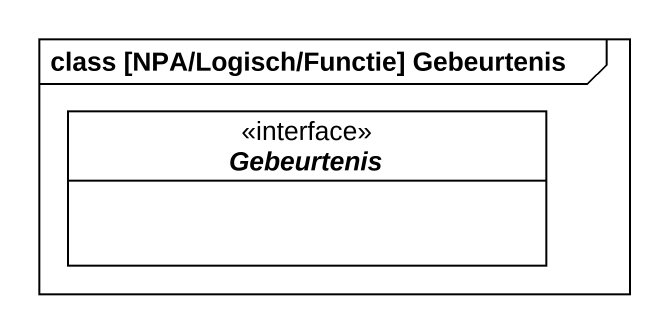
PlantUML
@startuml
mainframe class [NPA/Logisch/Functie] Gebeurtenis
hide circle
hide empty members
interface Gebeurtenis
@enduml
